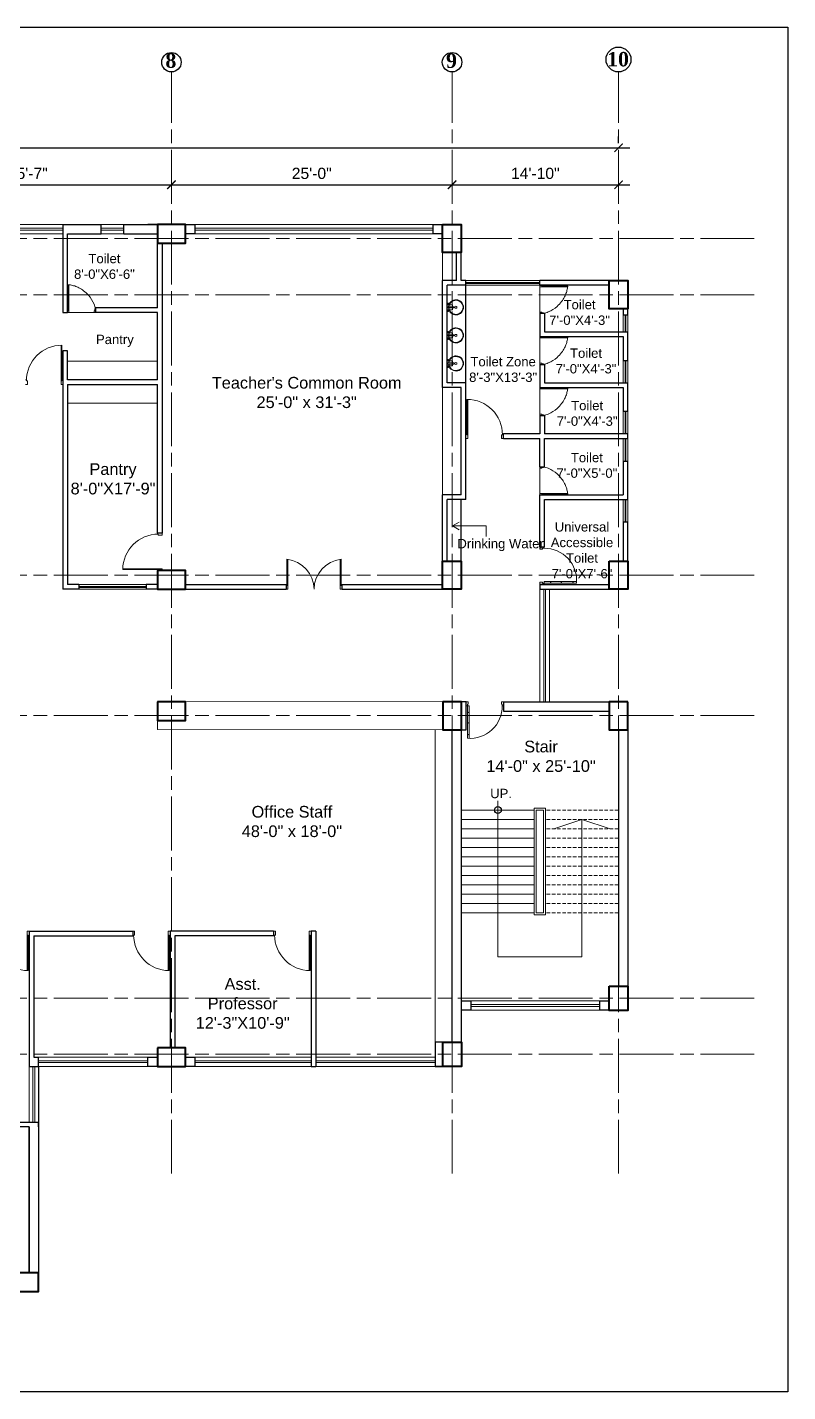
# Model space of a CAD drawing. Header units: inches. Extents: x -12 to 20935469, y -1604 to 24729220.
# Drawn here: x 20873731 to 20874544, y 24718738 to 24720196 of the extents above; entities that cross this region are included whole.
import ezdxf

# ---------------------------------------------------------------- set-up
doc = ezdxf.new("R2010")
doc.units = ezdxf.units.IN
doc.header["$LTSCALE"] = 0.03
doc.header["$MEASUREMENT"] = 0
doc.header["$PDMODE"] = 32
doc.header["$PDSIZE"] = 15
doc.linetypes.add('ACAD_ISO08W100', pattern=[36, 24, -3, 6, -3])
doc.linetypes.add('DASHED2', pattern=[0.375, 0.25, -0.125])
for name, color, linetype, lineweight in [('column', 1, 'Continuous', 40), ('Dim Line', 252, 'Continuous', 13), ('Door', 7, 'Continuous', 18), ('Gas', 21, 'Continuous', 5), ('Glass Line', 252, 'Continuous', 9), ('Grid Line', 252, 'Continuous', 18), ('Hatch', 253, 'Continuous', 15), ('Main Wall', 7, 'Continuous', 30), ('RAIL', 23, 'Continuous', 13), ('STAIR', 46, 'Continuous', 15), ('TOILET FIXTURE', 142, 'Continuous', 5), ('wind.', 150, 'Continuous', 20)]:
    doc.layers.add(name, color=color, linetype=linetype, lineweight=lineweight)
doc.layers.add('FUR', color=251, linetype='Continuous')
doc.layers.add('TEXT', color=7, linetype='Continuous')
doc.styles.add('2', font='swisscl.ttf')
doc.styles.add('RomanS', font='arial.ttf', dxfattribs={"height": 12})
doc.styles.get("Standard").update_dxf_attribs({"font": 'timesbd.ttf'})
doc.dimstyles.new('Aec_Arch_I', dxfattribs={"dimscale": 96, "dimtxt": 12, "dimasz": 0.09375, "dimexe": 0.125, "dimexo": 0.125, "dimgap": 0.0625, "dimtad": 1, "dimdec": 0, "dimzin": 3, "dimdsep": 46, "dimlunit": 4, "dimtxsty": 'RomanS', "dimblk1": 'ARCHTICK', "dimblk2": 'ARCHTICK', "dimsah": 1, "dimcen": 0.09375, "dimdle": 0.125, "dimadec": 0, "dimazin": 0, "dimtfac": 0.75, "dimtdec": 0, "dimtmove": 2, "dimatfit": 3, "dimldrblk": 'ARCHTICK', "dimfxl": 1, "dimfrac": 1, "dimtolj": 1, "dimtzin": 0, "dimarcsym": 0})

# ---------------------------------------------------------------- blocks, each defined once
blk = doc.blocks.new('_ArchTick')
at = {"color": 0, "linetype": 'ByBlock', "lineweight": 35, "const_width": 0.15}
blk.add_lwpolyline([(-0.5, -0.5), (0.5, 0.5)], dxfattribs=at)
blk = doc.blocks.new('*D23')
at = {"layer": 'Defpoints', "color": 0, "transparency": 16777216}
for p in [(20832166.8, 24724578.2), (20832473.8, 24724578.2), (20832473.8, 24724578.2)]:
    blk.add_point(p, dxfattribs=at)
at = {"layer": 'Dim Line', "color": 0, "lineweight": -2, "transparency": 16777216}
for p, q in [((20832154.8, 24724578.2), (20832485.8, 24724578.2)), ((20832166.8, 24724566.2), (20832166.8, 24724566.2)), ((20832473.8, 24724566.2), (20832473.8, 24724566.2))]:
    blk.add_line(p, q, dxfattribs=at)
at = {"layer": 'Dim Line', "color": 0, "lineweight": -2, "transparency": 16777216, "xscale": 9, "yscale": 9, "zscale": 9, "rotation": 180}
blk.add_blockref('_ArchTick', (20832166.8, 24724578.2), dxfattribs=at)
at = {"layer": 'Dim Line', "color": 0, "lineweight": -2, "transparency": 16777216, "xscale": 9, "yscale": 9, "zscale": 9}
blk.add_blockref('_ArchTick', (20832473.8, 24724578.2), dxfattribs=at)
at = {"layer": 'Dim Line', "color": 0, "transparency": 16777216, "insert": (20832320.3, 24724590.3), "char_height": 12, "attachment_point": 5, "style": 'RomanS'}
blk.add_mtext('\\A1;25\'-7"', dxfattribs=at)
blk = doc.blocks.new('*D10')
at = {"layer": 'Defpoints', "color": 0, "transparency": 16777216}
for p in [(20832473.8, 24724578.2), (20832773.8, 24724578.2), (20832773.8, 24724578.2)]:
    blk.add_point(p, dxfattribs=at)
at = {"layer": 'Dim Line', "color": 0, "lineweight": -2, "transparency": 16777216}
blk.add_line((20832461.8, 24724578.2), (20832785.8, 24724578.2), dxfattribs=at)
at = {"layer": 'Dim Line', "color": 0, "lineweight": -2, "transparency": 16777216, "xscale": 9, "yscale": 9, "zscale": 9, "rotation": 180}
blk.add_blockref('_ArchTick', (20832473.8, 24724578.2), dxfattribs=at)
at = {"layer": 'Dim Line', "color": 0, "lineweight": -2, "transparency": 16777216, "xscale": 9, "yscale": 9, "zscale": 9}
blk.add_blockref('_ArchTick', (20832773.8, 24724578.2), dxfattribs=at)
at = {"layer": 'Dim Line', "color": 0, "transparency": 16777216, "insert": (20832623.8, 24724590.3), "char_height": 12, "attachment_point": 5, "style": 'RomanS'}
blk.add_mtext('\\A1;25\'-0"', dxfattribs=at)
blk = doc.blocks.new('*D11')
at = {"layer": 'Defpoints', "color": 0, "transparency": 16777216}
for p in [(20832773.8, 24724578.2), (20832951.8, 24724578.2), (20832951.8, 24724578.2)]:
    blk.add_point(p, dxfattribs=at)
at = {"layer": 'Dim Line', "color": 0, "lineweight": -2, "transparency": 16777216}
for p, q in [((20832761.8, 24724578.2), (20832963.8, 24724578.2)), ((20832951.8, 24724566.2), (20832951.8, 24724566.2))]:
    blk.add_line(p, q, dxfattribs=at)
at = {"layer": 'Dim Line', "color": 0, "lineweight": -2, "transparency": 16777216, "xscale": 9, "yscale": 9, "zscale": 9, "rotation": 180}
blk.add_blockref('_ArchTick', (20832773.8, 24724578.2), dxfattribs=at)
at = {"layer": 'Dim Line', "color": 0, "lineweight": -2, "transparency": 16777216, "xscale": 9, "yscale": 9, "zscale": 9}
blk.add_blockref('_ArchTick', (20832951.8, 24724578.2), dxfattribs=at)
at = {"layer": 'Dim Line', "color": 0, "transparency": 16777216, "insert": (20832862.8, 24724590.3), "char_height": 12, "attachment_point": 5, "style": 'RomanS'}
blk.add_mtext('\\A1;14\'-10"', dxfattribs=at)
blk = doc.blocks.new('*D13')
at = {"layer": 'Defpoints', "color": 0, "transparency": 16777216}
for p in [(20830948.3, 24724610.7), (20832951.8, 24724617.8), (20832951.8, 24724610.7)]:
    blk.add_point(p, dxfattribs=at)
at = {"layer": 'Dim Line', "color": 0, "lineweight": -2, "transparency": 16777216}
for p, q in [((20830948.3, 24724622.7), (20830948.3, 24724629.8)), ((20832951.8, 24724622.7), (20832951.8, 24724629.8)), ((20830936.3, 24724617.8), (20832963.8, 24724617.8))]:
    blk.add_line(p, q, dxfattribs=at)
at = {"layer": 'Dim Line', "color": 0, "lineweight": -2, "transparency": 16777216, "xscale": 9, "yscale": 9, "zscale": 9, "rotation": 180}
blk.add_blockref('_ArchTick', (20830948.3, 24724617.8), dxfattribs=at)
at = {"layer": 'Dim Line', "color": 0, "lineweight": -2, "transparency": 16777216, "xscale": 9, "yscale": 9, "zscale": 9}
blk.add_blockref('_ArchTick', (20832951.8, 24724617.8), dxfattribs=at)
at = {"layer": 'Dim Line', "color": 0, "transparency": 16777216, "insert": (20831950, 24724629.9), "char_height": 12, "attachment_point": 5, "style": 'RomanS'}
blk.add_mtext('\\A1;166\'-11"', dxfattribs=at)
blk = doc.blocks.new('Door_45')
at = {"layer": 'Door'}
for p, q in [((1.5, 5), (1.5, 44)), ((1.5, 40), (2.2, 40)), ((2.2, 40), (2.2, 39.5)), ((2.2, 39.5), (2.7, 39.5)), ((2.7, 39.5), (2.7, 40)), ((2.7, 40), (3.5, 40)), ((3.5, 44), (3.5, 5)), ((1.5, 25.8), (2.2, 25.8)), ((2.2, 25.8), (2.2, 25.3)), ((2.2, 25.3), (2.7, 25.3)), ((2.7, 25.8), (3.5, 25.8)), ((2.7, 25.3), (2.7, 25.8)), ((0, 0), (0, 5)), ((0, 5), (1.5, 5)), ((1.5, 12.6), (2.2, 12.6)), ((3.5, 5), (1.5, 5)), ((1.5, 5), (1.5, 3)), ((1.5, 3), (2.5, 3)), ((2.2, 12.6), (2.2, 13.1)), ((2.2, 13.1), (2.7, 13.1)), ((2.5, 3), (2.5, 0)), ((2.7, 13.1), (2.7, 12.6)), ((2.7, 12.6), (3.5, 12.6)), ((42.5, 3), (42.5, 0)), ((43.5, 3), (42.5, 3)), ((45, 5), (43.5, 5)), ((43.5, 5), (43.5, 3)), ((45, 0), (45, 5)), ((2.5, 0), (0, 0)), ((42.5, 0), (45, 0))]:
    blk.add_line(p, q, dxfattribs=at)
blk.add_arc((4.7, 5.3), 38.8, 359.6233, 94.6685, dxfattribs=at)
blk = doc.blocks.new('sssss-flat-876')
at = {"layer": 'Door', "linetype": 'Continuous', "ltscale": 3}
blk.add_line((3666.5, 84027.2), (3666.5, 84055.7), dxfattribs=at)
at = {"layer": 'Door', "linetype": 'Continuous', "ltscale": 3, "extrusion": (-7.21527e-09, -3.35624e-18, 1), "elevation": 0}
for points in [[(3666.5, 84057.2), (3666.5, 84055.7), (3668.4, 84055.7), (3668.4, 84056.5), (3670.2, 84056.5), (3670.2, 84057.2)], [(3668.4, 84055.7), (3696.2, 84055.7), (3696.2, 84056.5), (3668.4, 84056.5)]]:
    blk.add_lwpolyline(points, close=True, dxfattribs=at)
at = {"layer": 'Door', "linetype": 'Continuous', "ltscale": 3, "flags": 128}
blk.add_lwpolyline([(3670.2, 84027.2, 0.04096), (3675.5, 84028.9, 0.082496), (3684.9, 84034.8, 0.052187), (3689.7, 84040, 0.043988), (3692.9, 84045, 0.036571), (3694.8, 84049.6, 0.034751), (3695.9, 84054.2, 0.011435), (3696.2, 84055.7)], format="xyb", dxfattribs=at)
at = {"layer": 'Door', "linetype": 'Continuous', "ltscale": 3}
blk.add_lwpolyline([(3666.5, 84027.2), (3666.5, 84028.7), (3668.4, 84028.7), (3668.4, 84027.9), (3670.2, 84027.9), (3670.2, 84027.2)], close=True, dxfattribs=at)
blk = doc.blocks.new('$D40')
at = {"layer": 'Door'}
for p, q in [((1, 4), (1, 42)), ((2, 0), (2, 42)), ((1, 5), (0, 5)), ((2, 0), (0, 0)), ((2, 4), (1, 4)), ((39, 4), (38, 4)), ((38, 4), (38, 0)), ((40, 0), (38, 0)), ((40, 5), (39, 5)), ((39, 5), (39, 4))]:
    blk.add_line(p, q, dxfattribs=at)
blk.add_arc((1, 4), 38, 0, 90, dxfattribs=at)
blk = doc.blocks.new('7-flat-72')
at = {"layer": 'Glass Line', "color": 8, "ltscale": 20}
for p, q in [((-64478.7, 376960.5), (-64480.3, 376960.5)), ((-64480.3, 376959.5), (-64480.3, 376960.5)), ((-64480.3, 376959.5), (-64480.3, 376960.5)), ((-64478.7, 376959.5), (-64480.3, 376959.5)), ((-64480.3, 376959.1), (-64480.3, 376959.4)), ((-64478.7, 376959.4), (-64480.3, 376959.4)), ((-64478.7, 376959.1), (-64480.3, 376959.1)), ((-64480.2, 376959.4), (-64480.2, 376959.5)), ((-64480.1, 376959.5), (-64480.1, 376960.5)), ((-64479.9, 376959.5), (-64479.9, 376960.5)), ((-64479.5, 376959.5), (-64479.5, 376960.5)), ((-64479.1, 376959.5), (-64479.1, 376960.5)), ((-64478.9, 376959.5), (-64478.9, 376960.5)), ((-64478.9, 376959.4), (-64478.9, 376959.5)), ((-64478.8, 376959.5), (-64478.8, 376960.5)), ((-64478.7, 376959.5), (-64478.7, 376960.5)), ((-64478.7, 376959.1), (-64478.7, 376959.4)), ((-64475.1, 376959.4), (-64476.9, 376959.4)), ((-64476.9, 376959.1), (-64476.9, 376959.4)), ((-64475.1, 376959.1), (-64476.9, 376959.1)), ((-64476.6, 376959.4), (-64476.6, 376966.6)), ((-64475.5, 376966.6), (-64476.6, 376966.6)), ((-64475.5, 376959.4), (-64475.5, 376966.6)), ((-64475.1, 376959.1), (-64475.1, 376959.4)), ((-64473.3, 376960.5), (-64471.7, 376960.5)), ((-64473.3, 376959.5), (-64473.3, 376960.5)), ((-64473.3, 376959.5), (-64473.3, 376960.5)), ((-64473.3, 376959.5), (-64471.7, 376959.5)), ((-64473.3, 376959.1), (-64473.3, 376959.4)), ((-64473.3, 376959.4), (-64471.7, 376959.4)), ((-64473.3, 376959.1), (-64471.7, 376959.1)), ((-64473.1, 376959.5), (-64473.1, 376960.5)), ((-64473.1, 376959.4), (-64473.1, 376959.5)), ((-64472.9, 376959.5), (-64472.9, 376960.5)), ((-64472.5, 376959.5), (-64472.5, 376960.5)), ((-64472.1, 376959.5), (-64472.1, 376960.5)), ((-64471.9, 376959.5), (-64471.9, 376960.5)), ((-64471.9, 376959.4), (-64471.9, 376959.5)), ((-64471.8, 376959.5), (-64471.8, 376960.5)), ((-64471.7, 376959.5), (-64471.7, 376960.5)), ((-64471.7, 376959.1), (-64471.7, 376959.4))]:
    blk.add_line(p, q, dxfattribs=at)
blk.add_circle((-64476, 376968.4, 0), 1.08, dxfattribs=at)
for radius, start, end in [(8.1, 273.8334, 266.1883), (7.55, 274.115, 265.9068)]:
    blk.add_arc((-64476, 376968.4, 0), radius, start, end, dxfattribs=at)
blk = doc.blocks.new('SFSFSFS-flat-72')
at = {"layer": 'TOILET FIXTURE', "ltscale": 0.2}
blk.add_lwpolyline([(-3918.5, -3608.1), (-3918.5, -3602.7), (-3923.9, -3602.7), (-3923.9, -3608.1)], close=True, dxfattribs=at)
at = {"layer": 'TOILET FIXTURE', "ltscale": 20}
blk.add_blockref('7-flat-72', (60554.8, -380567.2), dxfattribs=at)
blk = doc.blocks.new('A$C36295410')
at = {"layer": 'Door'}
for p, q in [((1, 4), (1, 32)), ((2, 0), (2, 32)), ((58, 0), (58, 32)), ((59, 4), (59, 32)), ((1, 5), (0, 5)), ((2, 4), (1, 4)), ((58, 4), (59, 4)), ((59, 5), (60, 5)), ((2, 0), (0, 0)), ((58, 0), (60, 0))]:
    blk.add_line(p, q, dxfattribs=at)
for centre, start, end in [((-2.5, -0.3), 0.5906, 83.7783), ((62.5, -0.3), 96.2217, 179.4094)]:
    blk.add_arc(centre, 32.5, start, end, dxfattribs=at)
blk = doc.blocks.new('fff')
at = {"layer": 'Grid Line', "color": 252, "linetype": 'ACAD_ISO08W100', "lineweight": 9, "ltscale": 80, "true_color": 0x939598}
for p, q in [((20832473.8, 24723521.1), (20832473.8, 24724698.8)), ((20832773.8, 24723521.1), (20832773.8, 24724698.8)), ((20832951.8, 24723521.1), (20832951.8, 24724698.8)), ((20833096.9, 24724520.6), (20830726.1, 24724520.6)), ((20833096.9, 24724460.6), (20830726.1, 24724460.6)), ((20833096.9, 24724160.7), (20830726.1, 24724160.7)), ((20833096.9, 24724010.7), (20830726.1, 24724010.7)), ((20833096.9, 24723708.7), (20830726.1, 24723708.7)), ((20833096.9, 24723648.8), (20830726.1, 24723648.8))]:
    blk.add_line(p, q, dxfattribs=at)
at = {"layer": 'Dim Line'}
for base, p1, p2, picture, middle in [((20832951.7523, 24724617.8128), (20830948.3088, 24724610.7482), (20832951.7523, 24724610.7482), '*D13', (20831950.0306, 24724629.9397)), ((20832473.8, 24724578.2), (20832166.8, 24724578.2), (20832473.8, 24724578.2), '*D23', (20832320.3, 24724590.3)), ((20832773.8, 24724578.2), (20832473.8, 24724578.2), (20832773.8, 24724578.2), '*D10', (20832623.8, 24724590.3)), ((20832951.8, 24724578.2), (20832773.8, 24724578.2), (20832951.8, 24724578.2), '*D11', (20832862.8, 24724590.3))]:
    dim = blk.add_linear_dim(base=base, p1=p1, p2=p2, dimstyle='Aec_Arch_I', dxfattribs=at)
    dim.commit()
    dim.dimension.update_dxf_attribs({"geometry": picture, "text_midpoint": middle})

msp = doc.modelspace()

# ---------------------------------------------------------------- linework, layer by layer
for p, q in [((20874199.7, 24719816.2), (20874199.7, 24719920.5)), ((20874372.7, 24719925.5), (20874372.7, 24719925.5)), ((20874194.7, 24719625.6), (20874194.7, 24719691.6)), ((20874283.7, 24719600.8), (20874278.7, 24719600.8))]:
    msp.add_line(p, q)
msp.add_lwpolyline([(20873742.7, 24719085.4), (20873742.7, 24718845), (20873057.3, 24718845), (20873057.3, 24719085.4)])
msp.add_circle((20874233.8, 24719359.6), 3.61)
at = {"layer": 'column', "lineweight": 40, "ltscale": 20}
for points in [[(20873869.8, 24719985.5), (20873869.8, 24719965.5), (20873899.8, 24719965.5), (20873899.8, 24719985.5)], [(20874174.7, 24719985.5), (20874194.7, 24719985.5), (20874194.7, 24719955.5), (20874174.7, 24719955.5)], [(20874352.7, 24719925.5), (20874372.7, 24719925.5), (20874372.7, 24719895.5), (20874352.7, 24719895.5)], [(20874174.7, 24719625.6), (20874194.7, 24719625.6), (20874194.7, 24719595.6), (20874174.7, 24719595.6)], [(20874352.7, 24719625.6), (20874372.7, 24719625.6), (20874372.7, 24719595.6), (20874352.7, 24719595.6)], [(20873869.8, 24719615.6), (20873869.8, 24719595.6), (20873899.8, 24719595.6), (20873899.8, 24719615.6)], [(20873869.8, 24719475.4), (20873869.8, 24719455.4), (20873899.8, 24719455.4), (20873899.8, 24719475.4)], [(20874194.8, 24719475.4), (20874174.8, 24719475.4), (20874174.8, 24719445.4), (20874194.8, 24719445.4)], [(20874372.7, 24719475.4), (20874352.7, 24719475.4), (20874352.7, 24719445.4), (20874372.7, 24719445.4)], [(20874352.7, 24719171.4), (20874372.7, 24719171.4), (20874372.7, 24719145.4), (20874352.7, 24719145.4)], [(20873869.8, 24719105.4), (20873869.8, 24719085.4), (20873899.8, 24719085.4), (20873899.8, 24719105.4)], [(20874174.8, 24719111.4), (20874194.8, 24719111.4), (20874194.8, 24719085.4), (20874174.8, 24719085.4)], [(20873712.7, 24718865), (20873712.7, 24718845), (20873742.7, 24718845), (20873742.7, 24718865)]]:
    msp.add_lwpolyline(points, close=True, dxfattribs=at)
at = {"layer": 'Defpoints'}
msp.add_lwpolyline([(20872104.7, 24720196.3), (20874543.6, 24720196.3), (20874543.6, 24718737.8), (20872104.7, 24718737.8)], close=True, dxfattribs=at)
at = {"layer": 'Gas', "color": 0, "lineweight": 5}
for points in [[(20874272.7, 24719361.6), (20874284.7, 24719361.6), (20874284.7, 24719247.6), (20874272.7, 24719247.6)], [(20874274.7, 24719359.6), (20874282.7, 24719359.6), (20874282.7, 24719249.6), (20874274.7, 24719249.6)]]:
    msp.add_lwpolyline(points, close=True, dxfattribs=at)
at = {"layer": 'Hatch'}
msp.add_line((20874174.7, 24719925.5), (20874174.7, 24719955.4), dxfattribs=at)
at = {"layer": 'Hatch', "lineweight": 5}
for p, q in [((20873869.8, 24719839.5), (20873773.8, 24719839.5)), ((20874174.7, 24719696.6), (20874174.7, 24719811.2)), ((20873773.8, 24719794.5), (20873869.8, 24719794.5)), ((20874166.8, 24719111.4), (20874166.8, 24719445.4))]:
    msp.add_line(p, q, dxfattribs=at)
msp.add_lwpolyline([(20873869.8, 24719475.6), (20874174.8, 24719475.4), (20874174.8, 24719445.4), (20873869.8, 24719445.6)], close=True, dxfattribs=at)
at = {"layer": 'Main Wall', "lineweight": 30}
for p, q in [((20873768.8, 24719985.5), (20873768.8, 24719891.5)), ((20873773.8, 24719891.5), (20873773.8, 24719975.5)), ((20873773.8, 24719975.5), (20873809.8, 24719975.5)), ((20873809.8, 24719975.5), (20873809.8, 24719985.5)), ((20873833.8, 24719975.5), (20873833.8, 24719985.5)), ((20873833.8, 24719975.5), (20873869.8, 24719975.5)), ((20873869.7, 24719985.5), (20873859.7, 24719985.5)), ((20873859.7, 24719975.5), (20873869.7, 24719975.5)), ((20874164.7, 24719985.5), (20874174.7, 24719985.5)), ((20874164.7, 24719975.5), (20874164.7, 24719985.5)), ((20874174.7, 24719975.5), (20874164.7, 24719975.5)), ((20873869.8, 24719896.5), (20873869.8, 24719965.5)), ((20873874.8, 24719965.5), (20873874.8, 24719655.6)), ((20874189.7, 24719925.5), (20874189.7, 24719955.5)), ((20874194.7, 24719925.5), (20874194.7, 24719955.5)), ((20874174.7, 24719811.2), (20874174.7, 24719925.5)), ((20874189.7, 24719925.5), (20874174.7, 24719925.5)), ((20874179.7, 24719816.2), (20874179.7, 24719920.5)), ((20874199.7, 24719920.5), (20874179.7, 24719920.5)), ((20874199.7, 24719925.5), (20874194.7, 24719925.5)), ((20874199.7, 24719920.5), (20874199.7, 24719925.5)), ((20874352.7, 24719925.5), (20874278.7, 24719925.5)), ((20874278.7, 24719920.5), (20874278.7, 24719925.5)), ((20874352.7, 24719920.5), (20874278.7, 24719920.5)), ((20873768.8, 24719891.5), (20873773.8, 24719891.5)), ((20873803.8, 24719896.5), (20873803.8, 24719891.5)), ((20873869.8, 24719896.5), (20873803.8, 24719896.5)), ((20873869.8, 24719891.5), (20873803.8, 24719891.5)), ((20873869.8, 24719819.5), (20873869.8, 24719891.5)), ((20874283.7, 24719890.5), (20874278.7, 24719890.5)), ((20874283.7, 24719890.5), (20874283.7, 24719870.8)), ((20874372.7, 24719888.8), (20874372.7, 24719895.5)), ((20874283.7, 24719870.8), (20874372.7, 24719870.8)), ((20874372.7, 24719840.2), (20874372.7, 24719870.8)), ((20874278.7, 24719865.8), (20874367.7, 24719865.8)), ((20873773.8, 24719850.5), (20873768.8, 24719850.5)), ((20873768.8, 24719850.5), (20873768.8, 24719595.6)), ((20873773.8, 24719819.5), (20873773.8, 24719850.5)), ((20874278.7, 24719835.8), (20874283.7, 24719835.8)), ((20874283.7, 24719835.8), (20874283.7, 24719816.2)), ((20873869.8, 24719819.5), (20873773.8, 24719819.5)), ((20873773.8, 24719814.5), (20873869.8, 24719814.5)), ((20873773.8, 24719814.5), (20873773.8, 24719600.6)), ((20873869.8, 24719655.6), (20873869.8, 24719814.5)), ((20874199.7, 24719816.2), (20874179.7, 24719816.2)), ((20874199.7, 24719761.6), (20874199.7, 24719816.2)), ((20874283.7, 24719816.2), (20874372.7, 24719816.2)), ((20874372.7, 24719785.6), (20874372.7, 24719816.2)), ((20874194.7, 24719811.2), (20874174.7, 24719811.2)), ((20874194.7, 24719696.6), (20874194.7, 24719811.2)), ((20874278.7, 24719811.2), (20874367.7, 24719811.2)), ((20874367.7, 24719811.2), (20874367.7, 24719785.6)), ((20874372.7, 24719785.6), (20874367.7, 24719785.6)), ((20874278.7, 24719781.2), (20874283.7, 24719781.2)), ((20874199.7, 24719691.6), (20874199.7, 24719761.6)), ((20874239.7, 24719756.6), (20874239.7, 24719761.6)), ((20874239.7, 24719756.6), (20874278.7, 24719756.6)), ((20874278.7, 24719726.6), (20874278.7, 24719756.6)), ((20874372.7, 24719761.6), (20874283.7, 24719761.6)), ((20874283.7, 24719756.6), (20874372.7, 24719756.6)), ((20874283.7, 24719726.6), (20874283.7, 24719756.6)), ((20874372.7, 24719756.6), (20874372.7, 24719761.6)), ((20874278.7, 24719726.6), (20874283.7, 24719726.6)), ((20874367.7, 24719732.6), (20874372.7, 24719732.6)), ((20874367.7, 24719732.6), (20874367.7, 24719696.6)), ((20874372.7, 24719691.6), (20874372.7, 24719732.6)), ((20874174.7, 24719625.6), (20874174.7, 24719696.6)), ((20874194.7, 24719696.6), (20874174.7, 24719696.6)), ((20874278.7, 24719640.8), (20874278.7, 24719696.6)), ((20874278.7, 24719696.6), (20874367.7, 24719696.6)), ((20874179.7, 24719625.6), (20874179.7, 24719691.6)), ((20874199.7, 24719691.6), (20874179.7, 24719691.6)), ((20874283.7, 24719640.8), (20874283.7, 24719691.6)), ((20874283.7, 24719691.6), (20874372.7, 24719691.6)), ((20874367.7, 24719667.6), (20874367.7, 24719625.6)), ((20874367.7, 24719667.6), (20874372.7, 24719667.6)), ((20874372.7, 24719625.6), (20874372.7, 24719667.6)), ((20873874.8, 24719655.6), (20873869.8, 24719655.6)), ((20874278.7, 24719640.8), (20874283.7, 24719640.8)), ((20873785.8, 24719595.6), (20873768.8, 24719595.6)), ((20873785.8, 24719600.6), (20873773.8, 24719600.6)), ((20873785.8, 24719600.6), (20873785.8, 24719595.6)), ((20873869.8, 24719600.6), (20873857.8, 24719600.6)), ((20873857.8, 24719600.6), (20873857.8, 24719595.6)), ((20873869.8, 24719595.6), (20873857.8, 24719595.6)), ((20873899.8, 24719600.6), (20874007.3, 24719600.6)), ((20873899.8, 24719595.6), (20874007.3, 24719595.6)), ((20874007.3, 24719600.6), (20874007.3, 24719595.6)), ((20874067.3, 24719600.6), (20874174.8, 24719600.6)), ((20874067.3, 24719595.6), (20874067.3, 24719600.6)), ((20874067.3, 24719595.6), (20874174.8, 24719595.6)), ((20874278.7, 24719600.8), (20874352.7, 24719600.8)), ((20874278.7, 24719600.8), (20874278.7, 24719595.7)), ((20874278.7, 24719595.7), (20874352.7, 24719595.7)), ((20874199.8, 24719475.4), (20874194.8, 24719475.4)), ((20874199.8, 24719445.4), (20874199.8, 24719475.4)), ((20874239.8, 24719475.4), (20874352.7, 24719475.4)), ((20874239.8, 24719475.4), (20874239.8, 24719465.4)), ((20874239.8, 24719465.4), (20874352.7, 24719465.4)), ((20874184.8, 24719111.4), (20874184.8, 24719445.4)), ((20874194.8, 24719111.4), (20874194.8, 24719445.4)), ((20874194.8, 24719445.4), (20874199.8, 24719445.4)), ((20874362.7, 24719445.4), (20874362.7, 24719171.4)), ((20874372.7, 24719445.4), (20874372.7, 24719171.4)), ((20873732.7, 24719230), (20873732.7, 24719085.4)), ((20873732.7, 24719230), (20873843.4, 24719230)), ((20873843.4, 24719230), (20873843.4, 24719225)), ((20873994.1, 24719230), (20873883.4, 24719230)), ((20873883.4, 24719230), (20873883.4, 24719105.4)), ((20873994.1, 24719230), (20873994.1, 24719225)), ((20874039.1, 24719230), (20874034.1, 24719230)), ((20874034.1, 24719230), (20874034.1, 24719085.4)), ((20874039.1, 24719230), (20874039.1, 24719085.4)), ((20873737.7, 24719225), (20873737.7, 24719095.4)), ((20873737.7, 24719225), (20873843.4, 24719225)), ((20873994.1, 24719225), (20873888.4, 24719225)), ((20873888.4, 24719225), (20873888.4, 24719105.4)), ((20874204.8, 24719155.6), (20874204.8, 24719145.6)), ((20873732.7, 24719085.4), (20873742.7, 24719085.4)), ((20873737.7, 24719095.4), (20873742.7, 24719095.4)), ((20873742.7, 24719085.4), (20873742.7, 24719095.4)), ((20874034.1, 24719085.4), (20874039.1, 24719085.4)), ((20874174.8, 24719085.4), (20874166.8, 24719085.4)), ((20873608.6, 24719026), (20873742.7, 24719026.1)), ((20873742.7, 24719021.1), (20873742.7, 24719026.1)), ((20873732.7, 24719021.1), (20873603.6, 24719021)), ((20873732.7, 24719021.1), (20873732.7, 24718865)), ((20873732.7, 24718865), (20873732.7, 24719021.1)), ((20873742.7, 24719021.1), (20873742.7, 24718865))]:
    msp.add_line(p, q, dxfattribs=at)
for points in [[(20873768.8, 24719985.5), (20873809.8, 24719985.5)], [(20873833.8, 24719985.5), (20873869.8, 24719985.5)], [(20873899.7, 24719985.5), (20873909.7, 24719985.5), (20873909.7, 24719975.5), (20873899.7, 24719975.5)], [(20874278.7, 24719890.5), (20874278.7, 24719865.8)], [(20874367.7, 24719895.5), (20874367.7, 24719888.8)], [(20874367.7, 24719888.8), (20874372.7, 24719888.8)], [(20874367.7, 24719865.8), (20874367.7, 24719840.2)], [(20874278.7, 24719835.8), (20874278.7, 24719811.2)], [(20874367.7, 24719840.2), (20874372.7, 24719840.2)], [(20874278.7, 24719781.2), (20874278.7, 24719761.6)], [(20874283.7, 24719781.2), (20874283.7, 24719761.6)], [(20874278.7, 24719761.6), (20874239.7, 24719761.6)], [(20874204.8, 24719145.6), (20874194.8, 24719145.6), (20874194.8, 24719155.6), (20874204.8, 24719155.6)], [(20874352.7, 24719145.6), (20874342.7, 24719145.6), (20874342.7, 24719155.6), (20874352.7, 24719155.6)], [(20873869.7, 24719085.6), (20873859.7, 24719085.6), (20873859.7, 24719095.6), (20873869.7, 24719095.6)], [(20873899.7, 24719095.6), (20873909.7, 24719095.6), (20873909.7, 24719085.6), (20873899.7, 24719085.6)]]:
    msp.add_lwpolyline(points, dxfattribs=at)
msp.add_lwpolyline([(20874174.8, 24719111.4), (20874166.8, 24719111.4), (20874166.8, 24719085.4), (20874174.8, 24719085.4)], close=True, dxfattribs=at)
at = {"layer": 'RAIL', "lineweight": 9}
for p, q in [((20874233.8, 24719369.3), (20874233.8, 24719202.6)), ((20874293.7, 24719339.6), (20874323.7, 24719349.6)), ((20874323.7, 24719202.6), (20874323.7, 24719349.6)), ((20874323.7, 24719349.6), (20874353.7, 24719339.6)), ((20874194.7, 24719339.6), (20874272.7, 24719339.6)), ((20874233.8, 24719202.6), (20874323.7, 24719202.6))]:
    msp.add_line(p, q, dxfattribs=at)
at = {"layer": 'STAIR', "color": 253, "lineweight": 5}
for p, q in [((20874185.1, 24719663.3), (20874192.4, 24719667.3)), ((20874185.1, 24719663.3), (20874221.4, 24719663.3)), ((20874185.1, 24719663.3), (20874192.4, 24719659.3)), ((20874221.4, 24719663.3), (20874221.4, 24719652.1))]:
    msp.add_line(p, q, dxfattribs=at)
at = {"layer": 'STAIR', "color": 32, "lineweight": 5}
for p, q in [((20874272.7, 24719359.6), (20874194.7, 24719359.6)), ((20874272.7, 24719349.6), (20874194.7, 24719349.6)), ((20874254.7, 24719339.6), (20874194.7, 24719339.6)), ((20874272.7, 24719329.6), (20874194.7, 24719329.6)), ((20874272.7, 24719319.6), (20874194.7, 24719319.6)), ((20874272.7, 24719309.6), (20874194.7, 24719309.6)), ((20874272.7, 24719299.6), (20874194.7, 24719299.6)), ((20874272.7, 24719289.6), (20874194.7, 24719289.6)), ((20874272.7, 24719279.6), (20874194.7, 24719279.6)), ((20874272.7, 24719269.6), (20874194.7, 24719269.6)), ((20874272.7, 24719259.6), (20874194.7, 24719259.6)), ((20874272.7, 24719249.6), (20874194.7, 24719249.6))]:
    msp.add_line(p, q, dxfattribs=at)
at = {"layer": 'STAIR', "color": 32, "linetype": 'DASHED2', "lineweight": 5, "ltscale": 500}
for p, q in [((20874362.7, 24719359.6), (20874284.7, 24719359.6)), ((20874362.7, 24719349.6), (20874284.7, 24719349.6)), ((20874362.7, 24719339.6), (20874284.7, 24719339.6)), ((20874362.7, 24719329.6), (20874284.7, 24719329.6)), ((20874362.7, 24719319.6), (20874284.7, 24719319.6)), ((20874362.7, 24719309.6), (20874284.7, 24719309.6)), ((20874362.7, 24719299.6), (20874284.7, 24719299.6)), ((20874362.7, 24719289.6), (20874284.7, 24719289.6)), ((20874362.7, 24719279.6), (20874284.7, 24719279.6)), ((20874362.7, 24719269.6), (20874284.7, 24719269.6)), ((20874362.7, 24719259.6), (20874284.7, 24719259.6)), ((20874362.7, 24719249.6), (20874284.7, 24719249.6))]:
    msp.add_line(p, q, dxfattribs=at)
at = {"layer": 'TEXT'}
for centre, radius in [((20873884.8, 24720159), 10.4), ((20874184.8, 24720159), 10.4), ((20874362.7, 24720161.9), 13.3)]:
    msp.add_circle(centre, radius, dxfattribs=at)
at = {"layer": 'wind.', "lineweight": 5}
for p, q in [((20873768.8, 24719985.5), (20873584.7, 24719985.5)), ((20873768.8, 24719975.5), (20873584.7, 24719975.5)), ((20873809.8, 24719985.5), (20873833.8, 24719985.5)), ((20873809.8, 24719981.5), (20873833.8, 24719981.5)), ((20873809.8, 24719979.5), (20873833.8, 24719979.5)), ((20873809.8, 24719975.5), (20873833.8, 24719975.5)), ((20873909.7, 24719985.5), (20874164.7, 24719985.5)), ((20873909.7, 24719975.5), (20874164.7, 24719975.5)), ((20874367.7, 24719816.2), (20874367.7, 24719840.2)), ((20874369.7, 24719816.2), (20874369.7, 24719840.2)), ((20874370.7, 24719816.2), (20874370.7, 24719840.2)), ((20874372.7, 24719816.2), (20874372.7, 24719840.2)), ((20874367.7, 24719761.6), (20874367.7, 24719785.6)), ((20874369.7, 24719761.6), (20874369.7, 24719785.6)), ((20874370.7, 24719761.6), (20874370.7, 24719785.6)), ((20874372.7, 24719761.6), (20874372.7, 24719785.6)), ((20874367.7, 24719732.6), (20874367.7, 24719756.6)), ((20874369.7, 24719732.6), (20874369.7, 24719756.6)), ((20874370.7, 24719732.6), (20874370.7, 24719756.6)), ((20874372.7, 24719732.6), (20874372.7, 24719756.6)), ((20874367.7, 24719667.6), (20874367.7, 24719691.6)), ((20874369.7, 24719667.6), (20874369.7, 24719691.6)), ((20874370.7, 24719667.6), (20874370.7, 24719691.6)), ((20874372.7, 24719667.6), (20874372.7, 24719691.6)), ((20874278.8, 24719475.6), (20874278.8, 24719595.7)), ((20874282.8, 24719475.6), (20874282.8, 24719595.7)), ((20874284.8, 24719475.6), (20874284.8, 24719595.7)), ((20874288.8, 24719475.6), (20874288.8, 24719595.7)), ((20874194.8, 24719151.6), (20874194.7, 24719151.6)), ((20874194.8, 24719149.6), (20874194.7, 24719149.6)), ((20874342.7, 24719155.6), (20874204.8, 24719155.6)), ((20874342.7, 24719151.6), (20874204.8, 24719151.6)), ((20874342.7, 24719149.6), (20874204.8, 24719149.6)), ((20874342.7, 24719145.6), (20874204.8, 24719145.6)), ((20873732.7, 24719085.4), (20873732.7, 24719026.1)), ((20873732.7, 24719085.4), (20873732.7, 24719026.1)), ((20873736.7, 24719085.4), (20873736.7, 24719026.1)), ((20873738.7, 24719085.4), (20873738.7, 24719026.1)), ((20873742.7, 24719095.4), (20873859.7, 24719095.4)), ((20873742.7, 24719091.6), (20873859.7, 24719091.6)), ((20873742.7, 24719089.6), (20873859.7, 24719089.6)), ((20873742.7, 24719085.4), (20873742.7, 24719026.1)), ((20873742.7, 24719085.4), (20873859.7, 24719085.4)), ((20873909.7, 24719095.6), (20874034.1, 24719095.6)), ((20873909.7, 24719091.6), (20874034.1, 24719091.6)), ((20873909.7, 24719091.6), (20874034.1, 24719091.6)), ((20873909.7, 24719089.6), (20874034.1, 24719089.6)), ((20873909.7, 24719089.6), (20874034.1, 24719089.6)), ((20873909.7, 24719085.6), (20874166.8, 24719085.6)), ((20874039.1, 24719095.6), (20874166.8, 24719095.6)), ((20874039.1, 24719091.6), (20874166.8, 24719091.6)), ((20874039.1, 24719091.6), (20874166.8, 24719091.6)), ((20874039.1, 24719089.6), (20874166.8, 24719089.6)), ((20874039.1, 24719089.6), (20874166.8, 24719089.6))]:
    msp.add_line(p, q, dxfattribs=at)
at = {"layer": 'wind.'}
for p, q in [((20873584.7, 24719981.5), (20873768.8, 24719981.5)), ((20873584.7, 24719979.5), (20873768.8, 24719979.5)), ((20873909.7, 24719981.5), (20874164.7, 24719981.5)), ((20873909.7, 24719979.5), (20874164.7, 24719979.5)), ((20874278.7, 24719925.5), (20874199.7, 24719925.5)), ((20874278.7, 24719923.5), (20874199.7, 24719923.5)), ((20874278.7, 24719922.5), (20874199.7, 24719922.5)), ((20874278.7, 24719920.5), (20874199.7, 24719920.5)), ((20874367.7, 24719870.8), (20874367.7, 24719888.8)), ((20874369.7, 24719870.8), (20874369.7, 24719888.8)), ((20874370.7, 24719870.8), (20874370.7, 24719888.8)), ((20874372.7, 24719870.8), (20874372.7, 24719888.8)), ((20873785.8, 24719600.6), (20873857.8, 24719600.6)), ((20873785.8, 24719598.6), (20873857.8, 24719598.6)), ((20873785.8, 24719597.6), (20873857.8, 24719597.6)), ((20873785.8, 24719595.6), (20873857.8, 24719595.6))]:
    msp.add_line(p, q, dxfattribs=at)

# ---------------------------------------------------------------- block references
at = {"layer": 'Door', "ltscale": 20}
for p in [(20870612.2, 24635863.2), (20870612.2, 24635808.6), (20870612.2, 24635754)]:
    msp.add_blockref('sssss-flat-876', p, dxfattribs=at)
at = {"layer": 'Door'}
msp.add_blockref('$D40', (20874199.7, 24719756.6), dxfattribs=at)
at = {"layer": 'Door', "ltscale": 20, "xscale": -1, "rotation": 180}
msp.add_blockref('sssss-flat-876', (20870612.2, 24803753.8), dxfattribs=at)
at = {"layer": 'Door'}
for p, rotation in [((20873874.8, 24719615.6), 89.99999999999997), ((20873732.7, 24719230), 180), ((20873883.4, 24719230), 180), ((20874034.1, 24719230), 180)]:
    msp.add_blockref('$D40', p, dxfattribs=dict(at, rotation=rotation))
at = {"layer": 'Door', "color": 250, "ltscale": 20, "xscale": -0.8888888888759539, "yscale": 0.8888888888759539, "zscale": 0.8888888888759539}
for p, rotation in [((20874278.8, 24719600.8), 270), ((20874199.8, 24719475.4), 180)]:
    msp.add_blockref('Door_45', p, dxfattribs=dict(at, rotation=rotation))
at = {"layer": 'FUR', "xscale": -1}
msp.add_blockref('A$C36295410', (20874067.3, 24719595.6), dxfattribs=at)
at = {"layer": 'Main Wall'}
msp.add_blockref('fff', (41411, -4550.2), dxfattribs=at)
at = {"layer": 'Main Wall', "rotation": 90.00000000000001}
msp.add_blockref('sssss-flat-876', (20957831, 24716225), dxfattribs=at)
at = {"layer": 'Main Wall', "xscale": -1}
msp.add_blockref('$D40', (20873768.8, 24719814.5), dxfattribs=at)
at = {"layer": 'TOILET FIXTURE', "ltscale": 20, "xscale": -1, "rotation": 270}
for p in [(20877787.8, 24723818.2), (20877787.8, 24723788.2), (20877787.8, 24723758.2)]:
    msp.add_blockref('SFSFSFS-flat-72', p, dxfattribs=at)

# ---------------------------------------------------------------- texts
at = {"layer": 'TEXT', "char_height": 15.44, "width": 227.458, "attachment_point": 8, "rotation": 0}
for s, insert in [('\\A1;8', (20873884.2, 24720152.8)), ('\\A1;9', (20874184.2, 24720152.7)), ('\\A1;10', (20874362.2, 24720154.3))]:
    msp.add_mtext(s, dxfattribs=dict(at, insert=insert))
at = {"layer": 'TEXT', "color": 30, "lineweight": 5, "ltscale": 20, "attachment_point": 2, "style": '2'}
for s, width, gutter_width, insert, char_height in [('{\\fArial|b0|i0|c0|p34;\\C0;Toilet \\P8\'-0"X6\'-6"}', 104.76, 0.5, (20873813.2, 24719954.1), 10), ('{\\fArial|b0|i0|c0|p34;\\C0;Toilet \\P7\'-0"X4\'-3"}', 104.76, 0.5, (20874321.1, 24719904.9), 10), ('{\\fArial|b0|i0|c0|p34;\\C0;Pantry}', 63.513, 0.5, (20873824.4, 24719867.7), 10), ('{\\fArial|b0|i0|c0|p34;\\C0;Toilet Zone\\P8\'-3"X13\'-3"}', 104.76, 0.5, (20874239.4, 24719843.9), 10), ('{\\fArial|b0|i0|c0|p34;\\C0;Toilet \\P7\'-0"X4\'-3"}', 104.76, 0.5, (20874328, 24719853), 10), ('\\pxqc;{\\fArial|b0|i0|c0|p34;\\C0;Teacher\'s Common Room\\P25\'-0" x 31\'-3"}', 213.725, 0.5, (20874029.4, 24719822.6), 12.476), ('{\\fArial|b0|i0|c0|p34;\\C0;Toilet \\P7\'-0"X4\'-3"}', 104.76, 0.5, (20874329.2, 24719797), 10), ('{\\fArial|b0|i0|c0|p34;\\C0;Toilet \\P7\'-0"X5\'-0"}', 104.76, 0.5, (20874328.9, 24719741.4), 10), ('{\\fArial|b0|i0|c0|p34;\\C0;Pantry\\P8\'-0"X17\'-9"}', 63.513, 0.5, (20873822.4, 24719730.3), 12.476), ('{\\fArial|b0|i0|c0|p34;\\C0;Universal Accessible Toilet\\P7\'-0"X7\'-6"}', 88.036, 0.35, (20874323.7, 24719667.3), 10), ('\\pxsm1;{\\fArial|b0|i0|c0|p34;\\C0;Drinking Water }', 88.563, 0.282, (20874236.7, 24719649.4), 10), ('\\pxsm1;{\\fArial|b0|i0|c0|p34;\\C0;Stair\\P14\'-0" x 25\'-10"  }', 194.969, 0.282, (20874279.9, 24719433.7), 12.476), ('{\\fArial|b0|i0|c0|p34;\\C0;UP.}', 104.76, 0.5, (20874237.2, 24719382.3), 10), ('\\pxqc;{\\fArial|b0|i0|c0|p34;\\C0;Office Staff\\P48\'-0" x 18\'-0" }', 140.654, 0.5, (20874013.6, 24719364), 12.476), ('\\pxqc;{\\fArial|b0|i0|c0|p34;\\C0;Asst.\\PProfessor\\P\\pq*;12\'-3"X10\'-9"\\P\\pqc;\\P }', 165.486, 0.5, (20873961, 24719179.9), 12.476)]:
    msp.add_mtext_dynamic_manual_height_columns(s, width=width, gutter_width=gutter_width, heights=[0], dxfattribs=dict(at, insert=insert, char_height=char_height))

doc.saveas('drawing.dxf')
